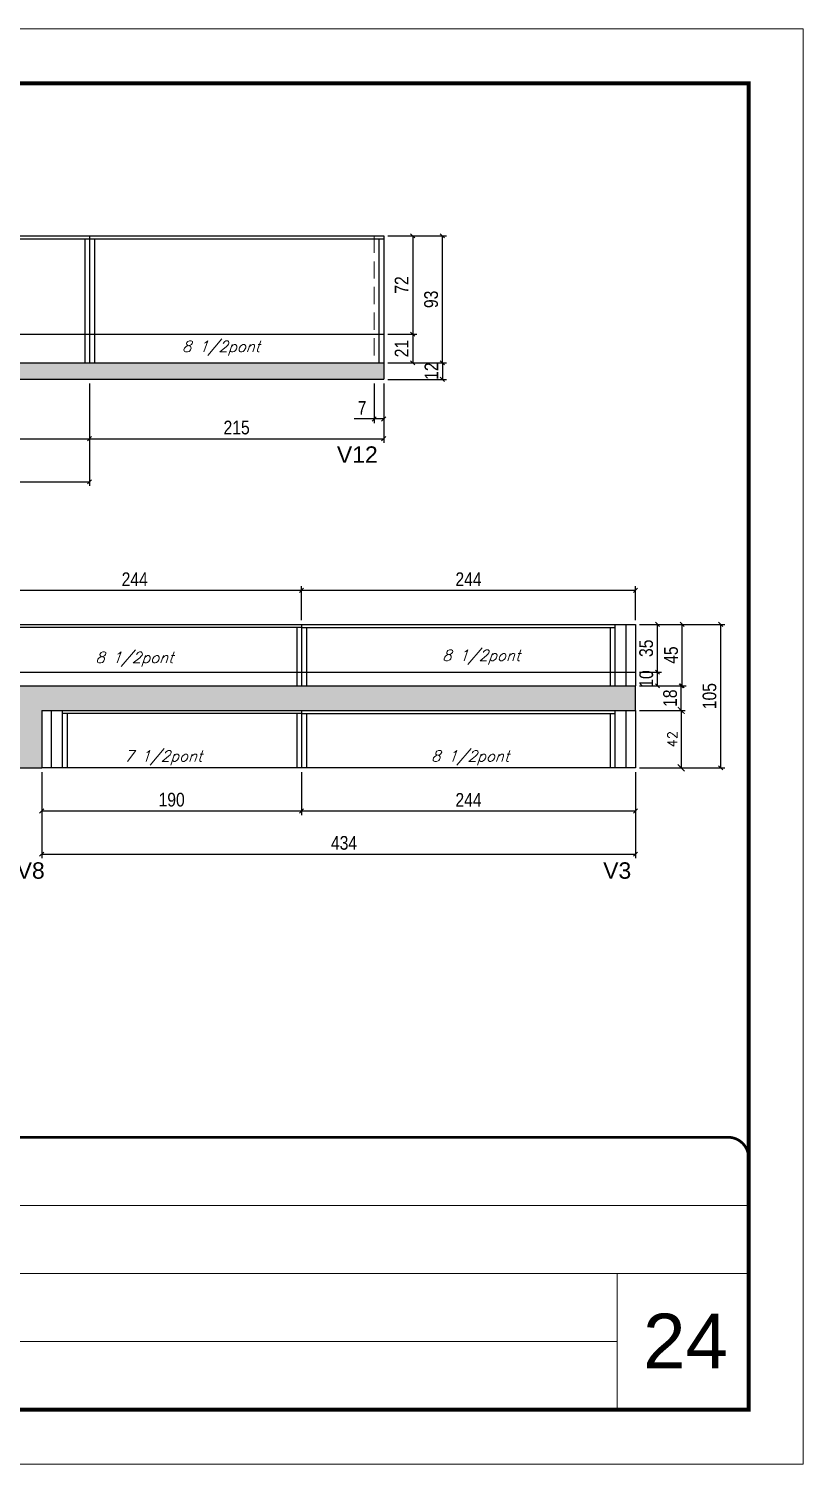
# Model space of a CAD drawing. Extents: x -10448 to -1189, y -11772 to 17235.
# Drawn here: x -4761 to -4195, y 10051 to 11101 of the extents above; entities that cross this region are included whole.
import ezdxf

# ---------------------------------------------------------------- set-up
doc = ezdxf.new("R2010")
doc.units = 0
for name, pattern in [('CONTINUO', [0]), ('DASHED', [0.75, 0.5, -0.25]), ('HIDDEN', [0.375, 0.25, -0.125])]:
    doc.linetypes.add(name, pattern=pattern)
for name, color, linetype in [('5', 5, 'Continuous'), ('COTA', 241, 'Continuous'), ('Painéis', 200, 'Continuous'), ('SARR_2.2x7', 40, 'Continuous'), ('SARR_3.5x7', 81, 'Continuous'), ('texto', 7, 'Continuous')]:
    doc.layers.add(name, color=color, linetype=linetype)
for name, color, linetype, lineweight in [('CARIMBO', 255, 'Continuous', 9), ('Folhas', 255, 'Continuous', 9), ('Sarr 2.2x7', 40, 'Continuous', 9), ('SARRAFO DE PRESSAO', 251, 'DASHED', 9)]:
    doc.layers.add(name, color=color, linetype=linetype, lineweight=lineweight)
doc.styles.add('ARIAL', font='arial.ttf')
doc.styles.add('COTA TECNICA', font='techl___.ttf', dxfattribs={"height": 10})
doc.styles.add('Romans', font='romans.shx')
doc.styles.get("Standard").update_dxf_attribs({"font": 'arial.ttf'})
doc.dimstyles.new('Cota Paínel', dxfattribs={"dimtxt": 7, "dimasz": 5, "dimexe": 3, "dimexo": 3, "dimgap": 3, "dimtad": 1, "dimdec": 1, "dimzin": 12, "dimdsep": 46, "dimtxsty": 'Romans', "dimblk": 'ARCHTICK', "dimcen": 0, "dimclrd": 4, "dimclre": 4, "dimclrt": 1, "dimadec": 1, "dimazin": 3, "dimtfac": 1, "dimtdec": 1, "dimtmove": 0, "dimatfit": 3, "dimldrblk": 'OBLIQUE', "dimfxl": 1, "dimtolj": 1, "dimtzin": 12, "dimarcsym": 0})
doc.dimstyles.new('PAINEL', dxfattribs={"dimtxt": 10, "dimasz": 3, "dimexe": 3, "dimexo": 3, "dimgap": 3, "dimtad": 1, "dimdec": 1, "dimzin": 12, "dimdsep": 46, "dimtxsty": 'COTA TECNICA', "dimblk1": 'OBLIQUE', "dimblk2": 'OBLIQUE', "dimsah": 1, "dimcen": 0.9, "dimclrd": 4, "dimclre": 4, "dimclrt": 240, "dimadec": 1, "dimazin": 3, "dimtfac": 1, "dimtdec": 1, "dimtmove": 0, "dimatfit": 3, "dimfxl": 1, "dimtolj": 1, "dimtzin": 12, "dimarcsym": 0})

# ---------------------------------------------------------------- blocks, each defined once
blk = doc.blocks.new('9999999999')
at = {"color": 30, "linetype": 'CONTINUO'}
for p, q in [((98564.6, 34379.6), (99584, 34379.6)), ((98564.6, 34329.8), (99488, 34329.8)), ((99584, 34329.8), (99488, 34329.8)), ((99488, 34329.8), (99488, 34230.2)), ((98564.6, 34280), (99488, 34280))]:
    blk.add_line(p, q, dxfattribs=at)
at = {"color": 30, "linetype": 'CONTINUO', "const_width": 2}
blk.add_lwpolyline([(99584, 34230.2), (99584, 34414.4, 0.414214), (99569, 34429.4), (98229, 34429.4, 0.414214), (98214, 34414.4), (98214, 34245.2, 0.414214), (98229, 34230.2), (99584, 34230.2)], format="xyb", dxfattribs=at)
at = {"layer": 'Folhas'}
blk.add_lwpolyline([(98139, 34190.2), (99624, 34190.2), (99624, 35240.2), (98139, 35240.2)], close=True, dxfattribs=at)
at = {"layer": 'Folhas', "color": 30, "const_width": 3}
blk.add_lwpolyline([(98214, 34230.2), (99584, 34230.2), (99584, 35200.2), (98214, 35200.2)], close=True, dxfattribs=at)
blk = doc.blocks.new('_Oblique')
at = {"color": 0, "linetype": 'ByBlock', "lineweight": -2}
blk.add_line((-0.5, -0.5), (0.5, 0.5), dxfattribs=at)
blk = doc.blocks.new('*D720')
at = {"layer": 'COTA', "color": 4, "linetype": 'ByBlock', "lineweight": -2, "transparency": 16777216}
for p, q in [((-4960.5, 10841.9), (-4960.5, 10798.5)), ((-4716.5, 10841.9), (-4716.5, 10798.5)), ((-4960.5, 10801.5), (-4716.5, 10801.5))]:
    blk.add_line(p, q, dxfattribs=at)
at = {"layer": 'Defpoints', "color": 0, "linetype": 'ByBlock', "transparency": 16777216}
for p in [(-4960.5, 10844.9), (-4716.5, 10844.9), (-4716.5, 10801.5)]:
    blk.add_point(p, dxfattribs=at)
at = {"layer": 'COTA', "color": 4, "linetype": 'ByBlock', "lineweight": -2, "transparency": 16777216, "xscale": 3, "yscale": 3, "zscale": 3, "rotation": 180}
blk.add_blockref('_Oblique', (-4960.5, 10801.5), dxfattribs=at)
at = {"layer": 'COTA', "color": 4, "linetype": 'ByBlock', "lineweight": -2, "transparency": 16777216, "xscale": 3, "yscale": 3, "zscale": 3}
blk.add_blockref('_Oblique', (-4716.5, 10801.5), dxfattribs=at)
at = {"layer": 'COTA', "color": 240, "linetype": 'ByBlock', "transparency": 16777216, "insert": (-4838.5, 10809.6), "char_height": 10, "attachment_point": 5, "style": 'COTA TECNICA'}
blk.add_mtext('\\A1;244', dxfattribs=at)
blk = doc.blocks.new('*D721')
at = {"layer": 'COTA', "color": 4, "linetype": 'ByBlock', "lineweight": -2, "transparency": 16777216}
for p, q in [((-4716.5, 10841.9), (-4716.5, 10798.5)), ((-4501.5, 10841.9), (-4501.5, 10798.5)), ((-4716.5, 10801.5), (-4501.5, 10801.5))]:
    blk.add_line(p, q, dxfattribs=at)
at = {"layer": 'Defpoints', "color": 0, "linetype": 'ByBlock', "transparency": 16777216}
for p in [(-4716.5, 10844.9), (-4501.5, 10844.9), (-4501.5, 10801.5)]:
    blk.add_point(p, dxfattribs=at)
at = {"layer": 'COTA', "color": 4, "linetype": 'ByBlock', "lineweight": -2, "transparency": 16777216, "xscale": 3, "yscale": 3, "zscale": 3, "rotation": 180}
blk.add_blockref('_Oblique', (-4716.5, 10801.5), dxfattribs=at)
at = {"layer": 'COTA', "color": 4, "linetype": 'ByBlock', "lineweight": -2, "transparency": 16777216, "xscale": 3, "yscale": 3, "zscale": 3}
blk.add_blockref('_Oblique', (-4501.5, 10801.5), dxfattribs=at)
at = {"layer": 'COTA', "color": 240, "linetype": 'ByBlock', "transparency": 16777216, "insert": (-4609, 10809.6), "char_height": 10, "attachment_point": 5, "style": 'COTA TECNICA'}
blk.add_mtext('\\A1;215', dxfattribs=at)
blk = doc.blocks.new('*D722')
at = {"layer": 'COTA', "color": 4, "linetype": 'ByBlock', "lineweight": -2, "transparency": 16777216}
for p, q in [((-4508.5, 10841.9), (-4508.5, 10812.9)), ((-4501.5, 10841.9), (-4501.5, 10812.9)), ((-4508.5, 10815.9), (-4523.2, 10815.9)), ((-4501.5, 10815.9), (-4508.5, 10815.9))]:
    blk.add_line(p, q, dxfattribs=at)
at = {"layer": 'Defpoints', "color": 0, "linetype": 'ByBlock', "transparency": 16777216}
for p in [(-4508.5, 10844.9), (-4501.5, 10844.9), (-4508.5, 10815.9)]:
    blk.add_point(p, dxfattribs=at)
at = {"layer": 'COTA', "color": 4, "linetype": 'ByBlock', "lineweight": -2, "transparency": 16777216, "xscale": 3, "yscale": 3, "zscale": 3, "rotation": 180}
blk.add_blockref('_Oblique', (-4508.5, 10815.9), dxfattribs=at)
at = {"layer": 'COTA', "color": 4, "linetype": 'ByBlock', "lineweight": -2, "transparency": 16777216, "xscale": 3, "yscale": 3, "zscale": 3}
blk.add_blockref('_Oblique', (-4501.5, 10815.9), dxfattribs=at)
at = {"layer": 'COTA', "color": 240, "linetype": 'ByBlock', "transparency": 16777216, "insert": (-4517.3, 10824), "char_height": 10, "attachment_point": 5, "style": 'COTA TECNICA'}
blk.add_mtext('\\A1;7', dxfattribs=at)
blk = doc.blocks.new('*D724')
at = {"layer": 'COTA', "color": 4, "linetype": 'ByBlock', "lineweight": -2, "transparency": 16777216}
for p, q in [((-4498.5, 10949.9), (-4455.6, 10949.9)), ((-4458.6, 10856.9), (-4458.6, 10949.9)), ((-4498.5, 10856.9), (-4455.6, 10856.9))]:
    blk.add_line(p, q, dxfattribs=at)
at = {"layer": 'Defpoints', "color": 0, "linetype": 'ByBlock', "transparency": 16777216}
for p in [(-4501.5, 10949.9), (-4458.6, 10949.9), (-4501.5, 10856.9)]:
    blk.add_point(p, dxfattribs=at)
at = {"layer": 'COTA', "color": 4, "linetype": 'ByBlock', "lineweight": -2, "transparency": 16777216, "xscale": 3, "yscale": 3, "zscale": 3}
for p, rotation in [((-4458.6, 10949.9), 90), ((-4458.6, 10856.9), 270)]:
    blk.add_blockref('_Oblique', p, dxfattribs=dict(at, rotation=rotation))
at = {"layer": 'COTA', "color": 240, "linetype": 'ByBlock', "transparency": 16777216, "insert": (-4466.8, 10903.4), "char_height": 10, "attachment_point": 5, "rotation": 90, "style": 'COTA TECNICA'}
blk.add_mtext('\\A1;93', dxfattribs=at)
blk = doc.blocks.new('*D725')
at = {"layer": 'COTA', "color": 4, "linetype": 'ByBlock', "lineweight": -2, "transparency": 16777216}
for p, q in [((-4960.5, 10841.9), (-4960.5, 10766.9)), ((-4716.5, 10841.9), (-4716.5, 10766.9)), ((-4960.5, 10769.9), (-4716.5, 10769.9))]:
    blk.add_line(p, q, dxfattribs=at)
at = {"layer": 'Defpoints', "color": 0, "linetype": 'ByBlock', "transparency": 16777216}
for p in [(-4960.5, 10844.9), (-4716.5, 10844.9), (-4716.5, 10769.9)]:
    blk.add_point(p, dxfattribs=at)
at = {"layer": 'COTA', "color": 4, "linetype": 'ByBlock', "lineweight": -2, "transparency": 16777216, "xscale": 3, "yscale": 3, "zscale": 3, "rotation": 180}
blk.add_blockref('_Oblique', (-4960.5, 10769.9), dxfattribs=at)
at = {"layer": 'COTA', "color": 4, "linetype": 'ByBlock', "lineweight": -2, "transparency": 16777216, "xscale": 3, "yscale": 3, "zscale": 3}
blk.add_blockref('_Oblique', (-4716.5, 10769.9), dxfattribs=at)
at = {"layer": 'COTA', "color": 240, "linetype": 'ByBlock', "transparency": 16777216, "insert": (-4838.5, 10777.9), "char_height": 10, "attachment_point": 5, "style": 'COTA TECNICA'}
blk.add_mtext('\\A1;2X', dxfattribs=at)
blk = doc.blocks.new('*D728')
at = {"layer": 'COTA', "color": 4, "linetype": 'ByBlock', "lineweight": -2, "transparency": 16777216}
for p, q in [((-4751.5, 10557.7), (-4751.5, 10526.2)), ((-4561.5, 10557.7), (-4561.5, 10526.2)), ((-4751.5, 10529.2), (-4561.5, 10529.2))]:
    blk.add_line(p, q, dxfattribs=at)
at = {"layer": 'Defpoints', "color": 0, "linetype": 'ByBlock', "transparency": 16777216}
for p in [(-4751.5, 10560.7), (-4561.5, 10560.7), (-4561.5, 10529.2)]:
    blk.add_point(p, dxfattribs=at)
at = {"layer": 'COTA', "color": 4, "linetype": 'ByBlock', "lineweight": -2, "transparency": 16777216, "xscale": 3, "yscale": 3, "zscale": 3, "rotation": 180}
blk.add_blockref('_Oblique', (-4751.5, 10529.2), dxfattribs=at)
at = {"layer": 'COTA', "color": 4, "linetype": 'ByBlock', "lineweight": -2, "transparency": 16777216, "xscale": 3, "yscale": 3, "zscale": 3}
blk.add_blockref('_Oblique', (-4561.5, 10529.2), dxfattribs=at)
at = {"layer": 'COTA', "color": 240, "linetype": 'ByBlock', "transparency": 16777216, "insert": (-4656.5, 10537.4), "char_height": 10, "attachment_point": 5, "style": 'COTA TECNICA'}
blk.add_mtext('\\A1;190', dxfattribs=at)
blk = doc.blocks.new('*D729')
at = {"layer": 'COTA', "color": 4, "linetype": 'ByBlock', "lineweight": -2, "transparency": 16777216}
for p, q in [((-4561.5, 10557.7), (-4561.5, 10526.2)), ((-4317.5, 10557.7), (-4317.5, 10526.2)), ((-4561.5, 10529.2), (-4317.5, 10529.2))]:
    blk.add_line(p, q, dxfattribs=at)
at = {"layer": 'Defpoints', "color": 0, "linetype": 'ByBlock', "transparency": 16777216}
for p in [(-4561.5, 10560.7), (-4317.5, 10560.7), (-4317.5, 10529.2)]:
    blk.add_point(p, dxfattribs=at)
at = {"layer": 'COTA', "color": 4, "linetype": 'ByBlock', "lineweight": -2, "transparency": 16777216, "xscale": 3, "yscale": 3, "zscale": 3, "rotation": 180}
blk.add_blockref('_Oblique', (-4561.5, 10529.2), dxfattribs=at)
at = {"layer": 'COTA', "color": 4, "linetype": 'ByBlock', "lineweight": -2, "transparency": 16777216, "xscale": 3, "yscale": 3, "zscale": 3}
blk.add_blockref('_Oblique', (-4317.5, 10529.2), dxfattribs=at)
at = {"layer": 'COTA', "color": 240, "linetype": 'ByBlock', "transparency": 16777216, "insert": (-4439.5, 10537.3), "char_height": 10, "attachment_point": 5, "style": 'COTA TECNICA'}
blk.add_mtext('\\A1;244', dxfattribs=at)
blk = doc.blocks.new('*D713')
at = {"layer": 'COTA', "color": 4, "linetype": 'ByBlock', "lineweight": -2, "transparency": 16777216}
for p, q in [((-4751.5, 10557.7), (-4751.5, 10494.6)), ((-4317.5, 10557.7), (-4317.5, 10494.6)), ((-4751.5, 10497.6), (-4317.5, 10497.6))]:
    blk.add_line(p, q, dxfattribs=at)
at = {"layer": 'Defpoints', "color": 0, "linetype": 'ByBlock', "transparency": 16777216}
for p in [(-4751.5, 10560.7), (-4317.5, 10560.7), (-4317.5, 10497.6)]:
    blk.add_point(p, dxfattribs=at)
at = {"layer": 'COTA', "color": 4, "linetype": 'ByBlock', "lineweight": -2, "transparency": 16777216, "xscale": 3, "yscale": 3, "zscale": 3, "rotation": 180}
blk.add_blockref('_Oblique', (-4751.5, 10497.6), dxfattribs=at)
at = {"layer": 'COTA', "color": 4, "linetype": 'ByBlock', "lineweight": -2, "transparency": 16777216, "xscale": 3, "yscale": 3, "zscale": 3}
blk.add_blockref('_Oblique', (-4317.5, 10497.6), dxfattribs=at)
at = {"layer": 'COTA', "color": 240, "linetype": 'ByBlock', "transparency": 16777216, "insert": (-4530.5, 10505.8), "char_height": 10, "attachment_point": 5, "style": 'COTA TECNICA'}
blk.add_mtext('\\A1;434', dxfattribs=at)
blk = doc.blocks.new('*D730')
at = {"layer": 'COTA', "color": 4, "linetype": 'ByBlock', "lineweight": -2, "transparency": 16777216}
for p, q in [((-4805.5, 10668.7), (-4805.5, 10693.6)), ((-4805.5, 10690.6), (-4561.5, 10690.6)), ((-4561.5, 10668.7), (-4561.5, 10693.6))]:
    blk.add_line(p, q, dxfattribs=at)
at = {"layer": 'Defpoints', "color": 0, "linetype": 'ByBlock', "transparency": 16777216}
for p in [(-4561.5, 10690.6), (-4805.5, 10665.7), (-4561.5, 10665.7)]:
    blk.add_point(p, dxfattribs=at)
at = {"layer": 'COTA', "color": 4, "linetype": 'ByBlock', "lineweight": -2, "transparency": 16777216, "xscale": 3, "yscale": 3, "zscale": 3, "rotation": 180}
blk.add_blockref('_Oblique', (-4805.5, 10690.6), dxfattribs=at)
at = {"layer": 'COTA', "color": 4, "linetype": 'ByBlock', "lineweight": -2, "transparency": 16777216, "xscale": 3, "yscale": 3, "zscale": 3}
blk.add_blockref('_Oblique', (-4561.5, 10690.6), dxfattribs=at)
at = {"layer": 'COTA', "color": 240, "linetype": 'ByBlock', "transparency": 16777216, "insert": (-4683.5, 10698.7), "char_height": 10, "attachment_point": 5, "style": 'COTA TECNICA'}
blk.add_mtext('\\A1;244', dxfattribs=at)
blk = doc.blocks.new('*D731')
at = {"layer": 'COTA', "color": 4, "linetype": 'ByBlock', "lineweight": -2, "transparency": 16777216}
for p, q in [((-4561.5, 10668.7), (-4561.5, 10693.6)), ((-4561.5, 10690.6), (-4317.5, 10690.6)), ((-4317.5, 10668.7), (-4317.5, 10693.6))]:
    blk.add_line(p, q, dxfattribs=at)
at = {"layer": 'Defpoints', "color": 0, "linetype": 'ByBlock', "transparency": 16777216}
for p in [(-4317.5, 10690.6), (-4561.5, 10665.7), (-4317.5, 10665.7)]:
    blk.add_point(p, dxfattribs=at)
at = {"layer": 'COTA', "color": 4, "linetype": 'ByBlock', "lineweight": -2, "transparency": 16777216, "xscale": 3, "yscale": 3, "zscale": 3, "rotation": 180}
blk.add_blockref('_Oblique', (-4561.5, 10690.6), dxfattribs=at)
at = {"layer": 'COTA', "color": 4, "linetype": 'ByBlock', "lineweight": -2, "transparency": 16777216, "xscale": 3, "yscale": 3, "zscale": 3}
blk.add_blockref('_Oblique', (-4317.5, 10690.6), dxfattribs=at)
at = {"layer": 'COTA', "color": 240, "linetype": 'ByBlock', "transparency": 16777216, "insert": (-4439.5, 10698.7), "char_height": 10, "attachment_point": 5, "style": 'COTA TECNICA'}
blk.add_mtext('\\A1;244', dxfattribs=at)
blk = doc.blocks.new('_ArchTick')
at = {"color": 0, "linetype": 'ByBlock', "const_width": 0.15}
blk.add_lwpolyline([(-0.5, -0.5), (0.5, 0.5)], dxfattribs=at)
blk = doc.blocks.new('*D715')
at = {"layer": 'COTA', "color": 4, "lineweight": -2, "transparency": 16777216}
for p, q in [((-4314.5, 10602.7), (-4281, 10602.7)), ((-4284, 10602.7), (-4284, 10560.7)), ((-4314.5, 10560.7), (-4281, 10560.7))]:
    blk.add_line(p, q, dxfattribs=at)
at = {"layer": 'Defpoints', "color": 0, "transparency": 16777216}
for p in [(-4317.5, 10602.7), (-4317.5, 10560.7), (-4284, 10560.7)]:
    blk.add_point(p, dxfattribs=at)
at = {"layer": 'COTA', "color": 4, "lineweight": -2, "transparency": 16777216, "xscale": 5, "yscale": 5, "zscale": 5}
for p, rotation in [((-4284, 10602.7), 90), ((-4284, 10560.7), 270)]:
    blk.add_blockref('_ArchTick', p, dxfattribs=dict(at, rotation=rotation))
at = {"layer": 'COTA', "color": 1, "transparency": 16777216, "insert": (-4290.5, 10581.7), "char_height": 7, "attachment_point": 5, "rotation": 90, "style": 'Romans'}
blk.add_mtext('\\A1;42', dxfattribs=at)
blk = doc.blocks.new('*D716')
at = {"layer": 'COTA', "color": 4, "linetype": 'ByBlock', "lineweight": -2, "transparency": 16777216}
for p, q in [((-4314.5, 10620.7), (-4281, 10620.7)), ((-4284, 10602.7), (-4284, 10620.7)), ((-4314.5, 10602.7), (-4281, 10602.7))]:
    blk.add_line(p, q, dxfattribs=at)
at = {"layer": 'Defpoints', "color": 0, "linetype": 'ByBlock', "transparency": 16777216}
for p in [(-4317.5, 10620.7), (-4284, 10620.7), (-4317.5, 10602.7)]:
    blk.add_point(p, dxfattribs=at)
at = {"layer": 'COTA', "color": 4, "linetype": 'ByBlock', "lineweight": -2, "transparency": 16777216, "xscale": 3, "yscale": 3, "zscale": 3}
for p, rotation in [((-4284, 10620.7), 90), ((-4284, 10602.7), 270)]:
    blk.add_blockref('_Oblique', p, dxfattribs=dict(at, rotation=rotation))
at = {"layer": 'COTA', "color": 240, "linetype": 'ByBlock', "transparency": 16777216, "insert": (-4292.1, 10611.7), "char_height": 10, "attachment_point": 5, "rotation": 90, "style": 'COTA TECNICA'}
blk.add_mtext('\\A1;18', dxfattribs=at)
blk = doc.blocks.new('*D717')
at = {"layer": 'COTA', "color": 4, "linetype": 'ByBlock', "lineweight": -2, "transparency": 16777216}
for p, q in [((-4314.5, 10665.7), (-4252.2, 10665.7)), ((-4255.2, 10665.7), (-4255.2, 10560.7)), ((-4314.5, 10560.7), (-4252.2, 10560.7))]:
    blk.add_line(p, q, dxfattribs=at)
at = {"layer": 'Defpoints', "color": 0, "linetype": 'ByBlock', "transparency": 16777216}
for p in [(-4317.5, 10665.7), (-4317.5, 10560.7), (-4255.2, 10560.7)]:
    blk.add_point(p, dxfattribs=at)
at = {"layer": 'COTA', "color": 4, "linetype": 'ByBlock', "lineweight": -2, "transparency": 16777216, "xscale": 3, "yscale": 3, "zscale": 3}
for p, rotation in [((-4255.2, 10665.7), 90), ((-4255.2, 10560.7), 270)]:
    blk.add_blockref('_Oblique', p, dxfattribs=dict(at, rotation=rotation))
at = {"layer": 'COTA', "color": 240, "linetype": 'ByBlock', "transparency": 16777216, "insert": (-4263.3, 10613.2), "char_height": 10, "attachment_point": 5, "rotation": 90, "style": 'COTA TECNICA'}
blk.add_mtext('\\A1;105', dxfattribs=at)
blk = doc.blocks.new('*D718')
at = {"layer": 'COTA', "color": 4, "linetype": 'ByBlock', "lineweight": -2, "transparency": 16777216}
for p, q in [((-4314.5, 10665.7), (-4280.3, 10665.7)), ((-4283.3, 10620.7), (-4283.3, 10665.7)), ((-4314.5, 10620.7), (-4280.3, 10620.7))]:
    blk.add_line(p, q, dxfattribs=at)
at = {"layer": 'Defpoints', "color": 0, "linetype": 'ByBlock', "transparency": 16777216}
for p in [(-4317.5, 10665.7), (-4283.3, 10665.7), (-4317.5, 10620.7)]:
    blk.add_point(p, dxfattribs=at)
at = {"layer": 'COTA', "color": 4, "linetype": 'ByBlock', "lineweight": -2, "transparency": 16777216, "xscale": 3, "yscale": 3, "zscale": 3}
for p, rotation in [((-4283.3, 10665.7), 90), ((-4283.3, 10620.7), 270)]:
    blk.add_blockref('_Oblique', p, dxfattribs=dict(at, rotation=rotation))
at = {"layer": 'COTA', "color": 240, "linetype": 'ByBlock', "transparency": 16777216, "insert": (-4291.4, 10643.2), "char_height": 10, "attachment_point": 5, "rotation": 90, "style": 'COTA TECNICA'}
blk.add_mtext('\\A1;45', dxfattribs=at)
blk = doc.blocks.new('*D733')
at = {"layer": 'COTA', "color": 4, "lineweight": -2, "transparency": 16777216}
for p, q in [((-4498.5, 10949.9), (-4477.3, 10949.9)), ((-4480.3, 10949.9), (-4480.3, 10877.9)), ((-4498.5, 10877.9), (-4477.3, 10877.9))]:
    blk.add_line(p, q, dxfattribs=at)
at = {"layer": 'Defpoints', "color": 0, "transparency": 16777216}
for p in [(-4501.5, 10949.9), (-4501.5, 10877.9), (-4480.3, 10877.9)]:
    blk.add_point(p, dxfattribs=at)
at = {"layer": 'COTA', "color": 4, "lineweight": -2, "transparency": 16777216, "xscale": 3, "yscale": 3, "zscale": 3}
for p, rotation in [((-4480.3, 10949.9), 90), ((-4480.3, 10877.9), 270)]:
    blk.add_blockref('_Oblique', p, dxfattribs=dict(at, rotation=rotation))
at = {"layer": 'COTA', "color": 240, "transparency": 16777216, "insert": (-4488.4, 10913.9), "char_height": 10, "attachment_point": 5, "rotation": 90, "style": 'COTA TECNICA'}
blk.add_mtext('\\A1;72', dxfattribs=at)
blk = doc.blocks.new('*D734')
at = {"layer": 'COTA', "color": 4, "lineweight": -2, "transparency": 16777216}
for p, q in [((-4498.5, 10877.9), (-4477.3, 10877.9)), ((-4480.3, 10877.9), (-4480.3, 10856.9)), ((-4498.5, 10856.9), (-4477.3, 10856.9))]:
    blk.add_line(p, q, dxfattribs=at)
at = {"layer": 'Defpoints', "color": 0, "transparency": 16777216}
for p in [(-4501.5, 10877.9), (-4501.5, 10856.9), (-4480.3, 10856.9)]:
    blk.add_point(p, dxfattribs=at)
at = {"layer": 'COTA', "color": 4, "lineweight": -2, "transparency": 16777216, "xscale": 3, "yscale": 3, "zscale": 3}
for p, rotation in [((-4480.3, 10877.9), 90), ((-4480.3, 10856.9), 270)]:
    blk.add_blockref('_Oblique', p, dxfattribs=dict(at, rotation=rotation))
at = {"layer": 'COTA', "color": 240, "transparency": 16777216, "insert": (-4488.4, 10867.4), "char_height": 10, "attachment_point": 5, "rotation": 90, "style": 'COTA TECNICA'}
blk.add_mtext('\\A1;21', dxfattribs=at)
blk = doc.blocks.new('*D735')
at = {"layer": 'COTA', "color": 4, "lineweight": -2, "transparency": 16777216}
for p, q in [((-4314.5, 10630.7), (-4298.4, 10630.7)), ((-4301.4, 10620.7), (-4301.4, 10630.7)), ((-4314.5, 10620.7), (-4298.4, 10620.7))]:
    blk.add_line(p, q, dxfattribs=at)
at = {"layer": 'Defpoints', "color": 0, "transparency": 16777216}
for p in [(-4317.5, 10630.7), (-4301.4, 10630.7), (-4317.5, 10620.7)]:
    blk.add_point(p, dxfattribs=at)
at = {"layer": 'COTA', "color": 4, "lineweight": -2, "transparency": 16777216, "xscale": 3, "yscale": 3, "zscale": 3}
for p, rotation in [((-4301.4, 10630.7), 90), ((-4301.4, 10620.7), 270)]:
    blk.add_blockref('_Oblique', p, dxfattribs=dict(at, rotation=rotation))
at = {"layer": 'COTA', "color": 240, "transparency": 16777216, "insert": (-4309.5, 10625.7), "char_height": 10, "attachment_point": 5, "rotation": 90, "style": 'COTA TECNICA'}
blk.add_mtext('\\A1;10', dxfattribs=at)
blk = doc.blocks.new('*D736')
at = {"layer": 'COTA', "color": 4, "lineweight": -2, "transparency": 16777216}
for p, q in [((-4314.5, 10665.7), (-4298.4, 10665.7)), ((-4301.4, 10630.7), (-4301.4, 10665.7)), ((-4314.5, 10630.7), (-4298.4, 10630.7))]:
    blk.add_line(p, q, dxfattribs=at)
at = {"layer": 'Defpoints', "color": 0, "transparency": 16777216}
for p in [(-4317.5, 10665.7), (-4301.4, 10665.7), (-4317.5, 10630.7)]:
    blk.add_point(p, dxfattribs=at)
at = {"layer": 'COTA', "color": 4, "lineweight": -2, "transparency": 16777216, "xscale": 3, "yscale": 3, "zscale": 3}
for p, rotation in [((-4301.4, 10665.7), 90), ((-4301.4, 10630.7), 270)]:
    blk.add_blockref('_Oblique', p, dxfattribs=dict(at, rotation=rotation))
at = {"layer": 'COTA', "color": 240, "transparency": 16777216, "insert": (-4309.6, 10648.2), "char_height": 10, "attachment_point": 5, "rotation": 90, "style": 'COTA TECNICA'}
blk.add_mtext('\\A1;35', dxfattribs=at)
blk = doc.blocks.new('*D745')
at = {"layer": 'COTA', "color": 4, "lineweight": -2, "transparency": 16777216}
for p, q in [((-4498.5, 10856.9), (-4455.6, 10856.9)), ((-4458.6, 10856.9), (-4458.6, 10844.9)), ((-4498.5, 10844.9), (-4455.6, 10844.9))]:
    blk.add_line(p, q, dxfattribs=at)
at = {"layer": 'Defpoints', "color": 0, "transparency": 16777216}
for p in [(-4501.5, 10856.9), (-4501.5, 10844.9), (-4458.6, 10844.9)]:
    blk.add_point(p, dxfattribs=at)
at = {"layer": 'COTA', "color": 4, "lineweight": -2, "transparency": 16777216, "xscale": 3, "yscale": 3, "zscale": 3}
for p, rotation in [((-4458.6, 10856.9), 90), ((-4458.6, 10844.9), 270)]:
    blk.add_blockref('_Oblique', p, dxfattribs=dict(at, rotation=rotation))
at = {"layer": 'COTA', "color": 240, "transparency": 16777216, "insert": (-4466.6, 10850.9), "char_height": 10, "attachment_point": 5, "rotation": 90, "style": 'COTA TECNICA'}
blk.add_mtext('\\A1;12', dxfattribs=at)

msp = doc.modelspace()

# ---------------------------------------------------------------- hatches: boundary and pattern name
at = {"layer": 'COTA', "linetype": 'ByBlock'}
h = msp.add_hatch(dxfattribs=at)
h.set_pattern_fill('AR-CONC', color=256, scale=0.03)
h.paths.add_polyline_path([(-4501.48, 10856.94), (-5204.48, 10856.94), (-5204.48, 10844.94), (-4501.48, 10844.94)])
h = msp.add_hatch(dxfattribs=at)
h.set_pattern_fill('AR-CONC', color=256, scale=0.03)
h.paths.add_polyline_path([(-4751.48, 10602.7), (-4317.48, 10602.7), (-4317.48, 10620.7), (-4786.48, 10620.7), (-4805.48, 10620.7), (-5204.48, 10620.7), (-5204.48, 10602.7), (-4770.48, 10602.7), (-4770.48, 10560.7), (-4751.48, 10560.7)])

# ---------------------------------------------------------------- linework, layer by layer
for p, q in [((-4501.48, 10856.94), (-4501.48, 10844.94)), ((-5204.48, 10844.94), (-4501.48, 10844.94)), ((-4770.48, 10560.7), (-4751.48, 10560.7))]:
    msp.add_line(p, q, dxfattribs=at)
at = {"layer": 'Painéis'}
for p, q in [((-5204.48, 10949.94), (-4501.48, 10949.94)), ((-4716.48, 10949.94), (-4716.48, 10856.94)), ((-4716.48, 10949.94), (-4716.48, 10856.94)), ((-4716.48, 10949.94), (-4716.48, 10856.94)), ((-4501.48, 10949.94), (-4501.48, 10856.94)), ((-5204.48, 10877.94), (-4501.48, 10877.94)), ((-5204.48, 10856.94), (-4501.48, 10856.94)), ((-5204.48, 10665.7), (-4317.48, 10665.7)), ((-4561.48, 10665.7), (-4561.48, 10620.7)), ((-4317.48, 10665.7), (-4317.48, 10620.7)), ((-5204.48, 10630.7), (-4317.48, 10630.7)), ((-4786.48, 10620.7), (-4317.48, 10620.7)), ((-4751.48, 10602.7), (-4317.48, 10602.7)), ((-4751.48, 10602.7), (-4751.48, 10560.7)), ((-4561.48, 10602.7), (-4561.48, 10560.7)), ((-4317.48, 10602.7), (-4317.48, 10560.7)), ((-4317.48, 10560.7), (-4751.48, 10560.7))]:
    msp.add_line(p, q, dxfattribs=at)
at = {"layer": 'Painéis', "linetype": 'ByBlock'}
msp.add_line((-4317.48, 10602.7), (-4317.48, 10620.7), dxfattribs=at)
at = {"layer": 'Sarr 2.2x7', "linetype": 'HIDDEN', "ltscale": 50}
msp.add_line((-4508.48, 10949.94), (-4508.48, 10856.94), dxfattribs=at)
at = {"layer": 'SARR_2.2x7', "linetype": 'Continuous'}
for p, q in [((-4960.48, 10947.74), (-4716.48, 10947.74)), ((-4716.48, 10947.74), (-4716.48, 10947.74)), ((-4716.48, 10947.74), (-4501.48, 10947.74)), ((-4561.48, 10663.5), (-4805.48, 10663.5)), ((-4561.48, 10663.5), (-4332.48, 10663.5)), ((-4324.48, 10665.7), (-4324.48, 10620.7)), ((-4744.48, 10602.7), (-4744.48, 10560.7)), ((-4561.48, 10600.5), (-4736.48, 10600.5)), ((-4561.48, 10600.5), (-4332.48, 10600.5)), ((-4324.48, 10602.7), (-4324.48, 10560.7))]:
    msp.add_line(p, q, dxfattribs=at)
at = {"layer": 'SARR_3.5x7'}
for p, q in [((-4719.98, 10947.74), (-4719.98, 10856.94)), ((-4712.98, 10947.74), (-4712.98, 10856.94)), ((-4712.98, 10947.74), (-4712.98, 10856.94)), ((-4504.98, 10947.74), (-4504.98, 10856.94)), ((-4564.98, 10663.5), (-4564.98, 10620.7)), ((-4557.98, 10663.5), (-4557.98, 10620.7)), ((-4335.98, 10663.5), (-4335.98, 10620.7)), ((-4332.48, 10665.7), (-4332.48, 10620.7)), ((-4736.48, 10602.7), (-4736.48, 10560.7)), ((-4732.98, 10600.5), (-4732.98, 10560.7)), ((-4564.98, 10600.5), (-4564.98, 10560.7)), ((-4557.98, 10600.5), (-4557.98, 10560.7)), ((-4335.98, 10600.5), (-4335.98, 10560.7)), ((-4332.48, 10602.7), (-4332.48, 10560.7))]:
    msp.add_line(p, q, dxfattribs=at)

# ---------------------------------------------------------------- block references
at = {"layer": 'SARRAFO DE PRESSAO', "color": 6, "linetype": 'ByBlock'}
msp.add_blockref('9999999999', (-103818.76, -24138.85), dxfattribs=at)

# ---------------------------------------------------------------- texts
at = {"layer": '5', "linetype": 'Continuous'}
for s, p in [('V12', (-4535.69, 10783.88)), ('V8', (-4769.79, 10479.64)), ('V3', (-4341.04, 10479.64))]:
    msp.add_text(s, height=12, rotation=0.00004, dxfattribs=at).set_placement(p)
at = {"layer": 'CARIMBO', "style": 'ARIAL'}
msp.add_text('24', height=40, dxfattribs=at).set_placement((-4311.92, 10121.5))
at = {"layer": 'texto', "color": 2, "char_height": 8, "attachment_point": 5, "style": 'Romans'}
for s, insert in [('{\\Q19;\\C256;8 1/2pont}', (-4620.41, 10867.61)), ('{\\Q19;\\C256;8 1/2pont}', (-4683.73, 10640.15)), ('{\\Q19;\\C256;8 1/2pont}', (-4430.22, 10641.7)), ('{\\Q19;\\C256;7 1/2pont}', (-4662.64, 10568.08)), ('{\\Q19;\\C256;8 1/2pont}', (-4438.32, 10568.08))]:
    msp.add_mtext(s, dxfattribs=dict(at, insert=insert))

# ---------------------------------------------------------------- dimensions: what is measured, and where the dimension line sits
at = {"layer": 'COTA', "linetype": 'ByBlock'}
for base, p1, p2, picture, middle in [((-4458.58, 10949.94), (-4501.48, 10856.94), (-4501.48, 10949.94), '*D724', (-4466.83, 10903.44)), ((-4255.18, 10560.7), (-4317.48, 10665.7), (-4317.48, 10560.7), '*D717', (-4263.29, 10613.2)), ((-4283.33, 10665.7), (-4317.48, 10620.7), (-4317.48, 10665.7), '*D718', (-4291.44, 10643.2))]:
    dim = msp.add_linear_dim(base=base, p1=p1, p2=p2, angle=90, dimstyle='PAINEL', dxfattribs=at)
    dim.commit()
    dim.dimension.update_dxf_attribs({"geometry": picture, "text_midpoint": middle})
at = {"layer": 'COTA'}
for base, p1, p2, dimstyle, picture, middle in [((-4480.34, 10877.94), (-4501.48, 10949.94), (-4501.48, 10877.94), 'PAINEL', '*D733', (-4488.41, 10913.94)), ((-4480.34, 10856.94), (-4501.48, 10877.94), (-4501.48, 10856.94), 'PAINEL', '*D734', (-4488.4, 10867.44)), ((-4301.37, 10665.7), (-4317.48, 10630.7), (-4317.48, 10665.7), 'PAINEL', '*D736', (-4309.59, 10648.2)), ((-4283.96, 10560.7), (-4317.48, 10602.7), (-4317.48, 10560.7), 'Cota Paínel', '*D715', (-4290.46, 10581.7))]:
    dim = msp.add_linear_dim(base=base, p1=p1, p2=p2, angle=90, dimstyle=dimstyle, dxfattribs=at)
    dim.commit()
    dim.dimension.update_dxf_attribs({"geometry": picture, "text_midpoint": middle})
for base, p1, p2, picture, middle in [((-4458.58, 10844.94), (-4501.48, 10856.94), (-4501.48, 10844.94), '*D745', (-4458.58, 10850.94)), ((-4301.37, 10630.7), (-4317.48, 10620.7), (-4317.48, 10630.7), '*D735', (-4301.37, 10625.7))]:
    dim = msp.add_linear_dim(base=base, p1=p1, p2=p2, angle=90, dimstyle='PAINEL', dxfattribs=at)
    dim.commit()
    dim.dimension.update_dxf_attribs({"geometry": picture, "text_midpoint": middle, "dimtype": 160})
at = {"layer": 'COTA', "linetype": 'ByBlock'}
for base, p1, p2, picture, middle in [((-4716.48, 10801.48), (-4960.48, 10844.94), (-4716.48, 10844.94), '*D720', (-4838.48, 10809.55)), ((-4501.48, 10801.48), (-4716.48, 10844.94), (-4501.48, 10844.94), '*D721', (-4608.98, 10809.59)), ((-4317.48, 10690.58), (-4561.48, 10665.7), (-4317.48, 10665.7), '*D731', (-4439.48, 10698.65)), ((-4317.48, 10529.24), (-4561.48, 10560.7), (-4317.48, 10560.7), '*D729', (-4439.48, 10537.31))]:
    dim = msp.add_linear_dim(base=base, p1=p1, p2=p2, dimstyle='PAINEL', override={"dimtmove": 1}, dxfattribs=at)
    dim.commit()
    dim.dimension.update_dxf_attribs({"geometry": picture, "text_midpoint": middle})
dim = msp.add_linear_dim(base=(-4716.48, 10769.86), p1=(-4960.48, 10844.94), p2=(-4716.48, 10844.94), text='2X', dimstyle='PAINEL', dxfattribs=at)
dim.commit()
dim.dimension.update_dxf_attribs({"geometry": '*D725', "text_midpoint": (-4838.48, 10777.92)})
for base, p1, p2, picture, middle in [((-4508.48, 10815.92), (-4501.48, 10844.94), (-4508.48, 10844.94), '*D722', (-4517.34, 10824)), ((-4561.48, 10690.58), (-4805.48, 10665.7), (-4561.48, 10665.7), '*D730', (-4683.48, 10698.65)), ((-4561.48, 10529.24), (-4751.48, 10560.7), (-4561.48, 10560.7), '*D728', (-4656.48, 10537.37))]:
    dim = msp.add_linear_dim(base=base, p1=p1, p2=p2, dimstyle='PAINEL', dxfattribs=at)
    dim.commit()
    dim.dimension.update_dxf_attribs({"geometry": picture, "text_midpoint": middle})
dim = msp.add_linear_dim(base=(-4283.96, 10620.7), p1=(-4317.48, 10602.7), p2=(-4317.48, 10620.7), angle=90, dimstyle='PAINEL', dxfattribs=at)
dim.commit()
dim.dimension.update_dxf_attribs({"geometry": '*D716', "text_midpoint": (-4283.96, 10611.7), "dimtype": 160})
dim = msp.add_linear_dim(base=(-4317.48, 10497.62), p1=(-4751.48, 10560.7), p2=(-4317.48, 10560.7), dimstyle='PAINEL', dxfattribs=at)
dim.commit()
dim.dimension.update_dxf_attribs({"geometry": '*D713', "text_midpoint": (-4530.48, 10497.62), "dimtype": 160})

doc.saveas('drawing.dxf')
